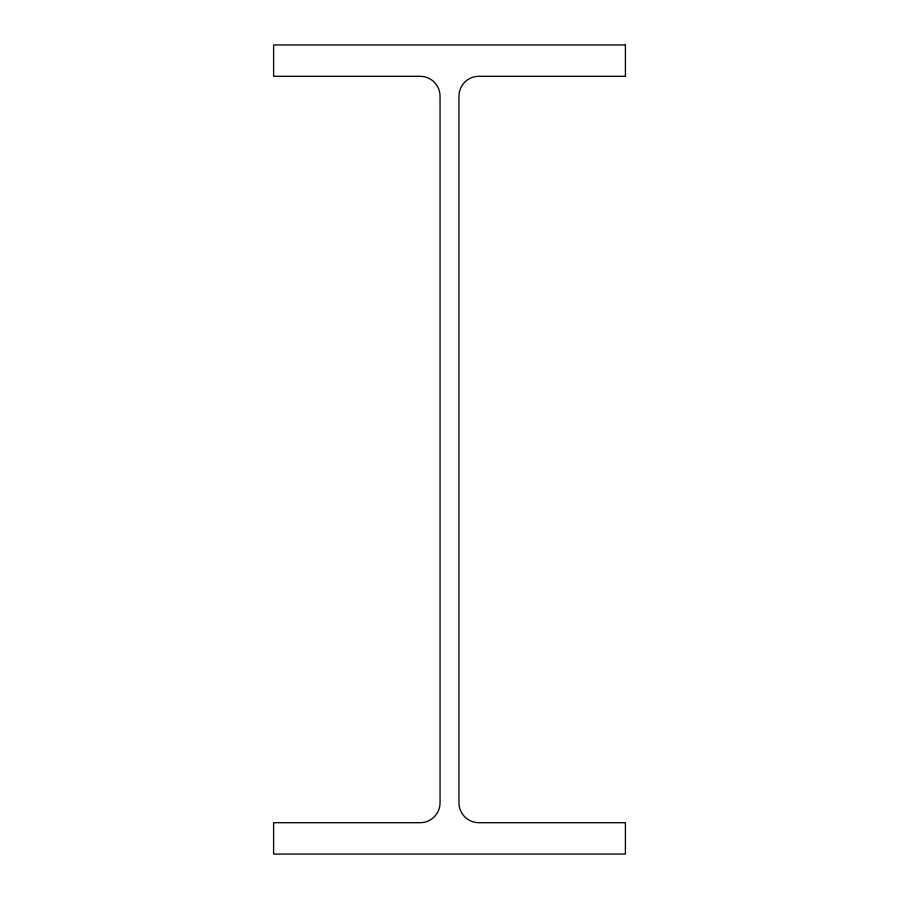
<?xml version="1.0" encoding="UTF-8"?>
<svg xmlns="http://www.w3.org/2000/svg" width="899" height="899" viewBox="0 0 899 899"><rect width="100%" height="100%" fill="white"/><g stroke="black" fill="none" stroke-linecap="round" stroke-linejoin="round"><path stroke-width="1.35" d="M625.401 44.95L273.599 44.95L273.599 76.303L420.136 76.303A19.902 19.902 0 0 1 440.049 96.204L440.049 802.796A19.902 19.902 0 0 1 420.136 822.697L273.599 822.697L273.599 854.05L625.401 854.05L625.401 822.697L478.864 822.697A19.902 19.902 0 0 1 458.951 802.796L458.951 96.204A19.902 19.902 0 0 1 478.864 76.303L625.401 76.303L625.401 44.95"/></g></svg>
